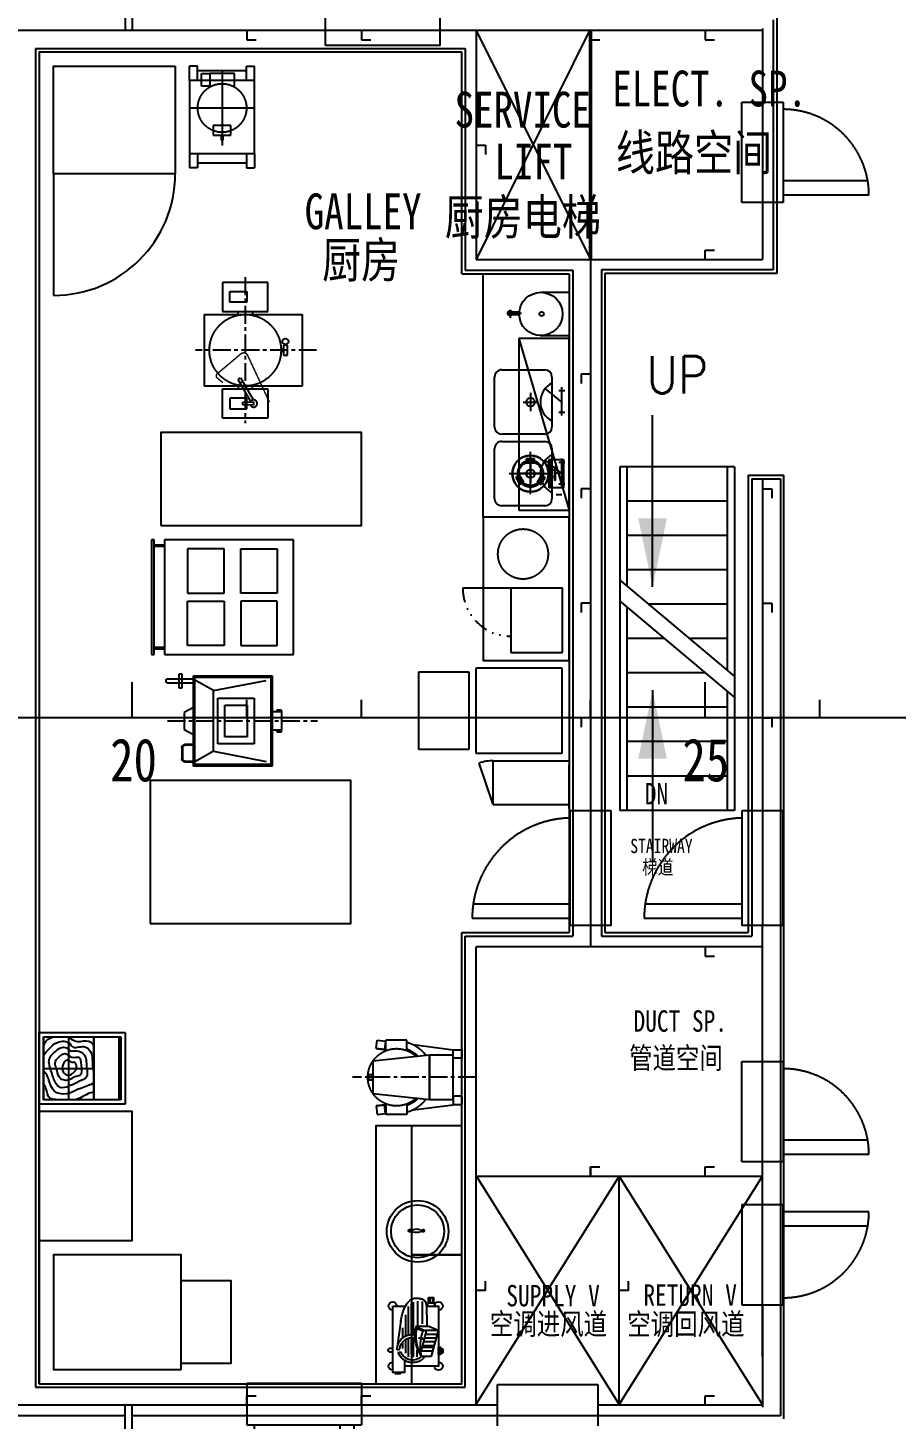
# Model space of a CAD drawing. Header units: millimetres. Extents: x -1838618 to -1600818, y -1770412 to -1553248.
# Drawn here: x -1744751 to -1738688, y -1690444 to -1680727 of the extents above; entities that cross this region are included whole.
import ezdxf
from ezdxf.enums import TextEntityAlignment as Align

# ---------------------------------------------------------------- set-up
doc = ezdxf.new("R2010")
doc.units = ezdxf.units.MM
doc.header["$LTSCALE"] = 100
for name, pattern in [('ACAD_ISO10W100', [18, 12, -3, 0, -3]), ('BORDER', [1.75, 1, -0.25, 0.25, -0.25]), ('CENTER', [2, 1.25, -0.25, 0.25, -0.25]), ('DIVIDE', [1.25, 0.5, -0.25, 0, -0.25, 0, -0.25]), ('EB_DASHDOT', [39, 30, -3, 3, -3]), ('EB_DASHDOTDOT', [45, 30, -3, 3, -3, 3, -3]), ('HIDDEN', [9.525, 6.35, -3.175]), ('HIDDEN2', [0.1875, 0.125, -0.0625]), ('PHANTOM2', [31.75, 15.875, -3.175, 3.175, -3.175, 3.175, -3.175])]:
    doc.linetypes.add(name, pattern=pattern)
for name, color, linetype in [("0 OWNER'S COMMENTS", 4, 'Continuous'), ('Eq', 4, 'PHANTOM2'), ('FUN', 3, 'Continuous'), ('Furniture', 3, 'Continuous'), ('LADDER', 2, 'Continuous'), ("owner's comments", 4, 'Continuous')]:
    doc.layers.add(name, color=color, linetype=linetype)
for name, color, linetype, lineweight in [('CAXA0', 2, 'Continuous', 70), ('CAXA1', 1, 'EB_DASHDOT', 25), ('CAXA3', 2, 'Continuous', 25)]:
    doc.layers.add(name, color=color, linetype=linetype, lineweight=lineweight)
doc.styles.add('ROMANS4', font='romans.shx', dxfattribs={"width": 0.8, "height": 400, "bigfont": 'hzdx.shx'})
doc.styles.add('ROMANT', font='', dxfattribs={"width": 0.8})
doc.styles.get('ROMANT').set_extended_font_data('SimSun')

# ---------------------------------------------------------------- blocks, each defined once
blk = doc.blocks.new('67')
at = {"color": 4}
for p, q in [((14600, 0), (14600, 250)), ((18600, 0), (18600, 250)), ((15400, 0), (15400, 125)), ((16200, 0), (16200, 125)), ((17000, 0), (17000, 125)), ((17800, 0), (17800, 125)), ((19400, 0), (19400, 125))]:
    blk.add_line(p, q, dxfattribs=at)
at = {"color": 4, "ltscale": 100}
blk.add_line((26786.6, 0), (-4089.1, 0), dxfattribs=at)
at = {"color": 4, "style": 'ROMANT', "width": 0.8}
for s, p in [('20', (14445.5, -444)), ('25', (18440.9, -444))]:
    blk.add_text(s, height=300, dxfattribs=at).set_placement(p)
blk = doc.blocks.new('SLICING')
at = {"color": 2}
for p, q in [((226.9, 129), (226.9, 153.8)), ((236.6, 98.3), (231.7, 79)), ((250.7, 153.8), (250.7, 129)), ((-84, 0), (130.2, 0)), ((-65.7, 21.9), (133.8, 21.9)), ((-7.4, 40.1), (140.7, 40.1)), ((34.3, 72.2), (196.9, 96.6)), ((82, 61.9), (155.1, 61.9)), ((150.1, 0), (264.4, 0)), ((154.5, 21.9), (286.3, 21.9)), ((163.4, 40.1), (258.9, 40.1)), ((183.7, 61.9), (226.1, 61.9)), ((254.5, 90.6), (249.7, 73.1)), ((-104, -43.7), (74.7, -43.7)), ((-102.2, -76.5), (54.7, -76.5)), ((-96.7, -14.6), (130.4, -14.6)), ((72.9, -31), (103.9, -102)), ((72.9, -52.8), (72.9, -31)), ((72.9, -123.9), (72.9, -52.8)), ((87.5, -27.3), (87.5, -41.9)), ((87.5, -41.9), (103.9, -83.8)), ((105.7, -103.8), (242.5, -69.2)), ((150.3, -14.6), (288.1, -14.6)), ((153, -91.9), (153, -175.5)), ((179.1, -85.3), (179.1, -168.3)), ((205.2, -78.7), (205.2, -161.1)), ((218.3, -75.4), (218.3, -157.5)), ((237.1, -38.3), (284.5, -38.3)), ((244.4, -69.2), (244.4, -150.3)), ((280.2, -75.7), (280.2, -140.5)), ((-128.9, -129), (-90.1, -129)), ((-128.9, -148), (-90.1, -148)), ((-90.4, -156.8), (-69.6, -171.6)), ((-90.1, -120.1), (-69.6, -106.6)), ((102.1, -187.7), (72.9, -123.9)), ((102.1, -191), (102.1, -97.8)), ((280.2, -140.5), (102.1, -189.5)), ((126.9, -98.5), (126.9, -184.2))]:
    blk.add_line(p, q, dxfattribs=at)
for points in [[(-69.6, 129), (-69.6, 40.3)], [(350.4, 129), (-69.6, 129)], [(309.6, 46.6), (394.7, 46.6), (394.7, 129), (350.4, 129)], [(38.2, 72.7), (34.3, 72.2), (0.5, 66.1), (-25.3, 59.4), (-45.1, 52.3), (-60.7, 45.1), (-74, 37.8), (-85.2, 30.7), (-94.6, 23.6), (-102.4, 16.7), (-108.7, 9.9), (-113.7, 3.3), (-117.6, -3.1), (-120.6, -9.3), (-122.8, -15.1), (-124.3, -20.8), (-125.3, -26.3), (-125.7, -31.7), (-125.7, -37), (-125.4, -42.4), (-124.9, -47.8), (-124.1, -53.3), (-123.2, -58.9), (-122.2, -64.6), (-120.8, -70.3), (-119, -75.9), (-116.8, -81.2), (-113.8, -86.3), (-110.2, -90.9), (-105.7, -95), (-100, -98.6), (-91.3, -101.5), (-77.6, -104), (-57.1, -106), (-27.6, -107.7), (12.9, -109), (66.2, -110), (72.9, -110.1)], [(-69.6, -104.8), (-69.6, -191), (350.4, -191), (350.4, 46.6)], [(162.2, -78.4), (157.2, -54.7), (149.9, -56.3)], [(149.9, -56.3), (154.9, -79.9)], [(249, -213.1), (249, -203.4), (239.7, -203.4)], [(239.7, -203.4), (239.7, -213.1)]]:
    blk.add_lwpolyline(points, dxfattribs=at)
for points in [[(394.7, 109.1), (394.7, 76.4), (403.7, 76.4), (403.7, 109.1)], [(-128.9, -120.1), (-128.9, -155.8), (-90.1, -155.8), (-90.1, -120.1)], [(217.3, -191), (217.3, -203.4), (269.6, -203.4), (269.6, -191)]]:
    blk.add_lwpolyline(points, close=True, dxfattribs=at)
blk.add_lwpolyline([(229.1, -216.2), (229.1, -216.8, 0.414214), (232.2, -219.9), (255.9, -219.9, 0.414214), (259, -216.8), (259, -216.2, 0.414214), (255.9, -213.1), (232.2, -213.1, 0.414214)], format="xyb", close=True, dxfattribs=at)
for centre, radius, start, end in [((-69.6, 129), 28.8, 0, 270), ((234.2, -5.9), 104.2, 88.71541, 190.41317), ((238.8, 146.9), 13.8, 29.90472, 150.09528), ((350.4, 129), 28.8, 0, 180), ((235, -6), 85.1, 92.18253, 193.47307), ((219.2, -10.1), 88.6, 313.55761, 69.84922), ((219.2, -10.1), 106.7, 304.72167, 70.68326), ((125.9, -300.7), 276, 54.94975, 98.00911), ((138.1, -305.6), 271.5, 58.28433, 99.96952), ((209.1, -361.5), 296.9, 100.93576, 110.75551), ((159.3, -82.4), 4.96, 53.36869, 150.79279), ((158, -76.5), 4.61, 228.0409, 336.12058), ((209.1, -361.5), 296.9, 76.38882, 99.49571), ((-69.6, -191), 28.8, 90, 0), ((350.4, -191), 28.8, 180, 90)]:
    blk.add_arc(centre, radius, start, end, dxfattribs=at)
blk = doc.blocks.new('fly table')
blk.add_line((-647.2, 0), (-643.1, 4.1))
at = {"layer": 'Eq', "color": 4}
for p, q in [((0, 315), (-550, 315)), ((-550, 315), (-550, -315)), ((-10, 305), (-540, 305)), ((-540, 305), (-540, -305)), ((-10, -305), (-10, 305)), ((0, -315), (0, 315)), ((-630, 185), (-630, 265)), ((-625, 185), (-625, 265)), ((-610, 285), (-550, 285)), ((-610, 280), (-550, 280)), ((-550, 285), (-550, 165)), ((-550, 280), (-550, 170)), ((-409, 211.7), (-535.9, 283.5)), ((-409, 211.7), (-40.9, 283.5)), ((-409, 211.7), (-409, -211.7)), ((-550, 170), (-610, 170)), ((-550, 165), (-610, 165)), ((-615, 60), (-550, 95)), ((-615, -60), (-615, 60)), ((-550, 95), (-550, -95)), ((65, 65), (0, 65)), ((0, 65), (0, -65)), ((33, 76.1), (65, 76.1)), ((33, 65), (33, 76.1)), ((65, 65), (33, 65)), ((65, 76.1), (65, 65)), ((65, -65), (65, 65)), ((-550, -95), (-615, -60)), ((0, -65), (65, -65)), ((33, -65), (65, -65)), ((33, -76.1), (33, -65)), ((65, -76.1), (33, -76.1)), ((65, -65), (65, -76.1)), ((-740, -275), (-740, -285)), ((-550, -265), (-730, -265)), ((-650, -230), (-650, -330)), ((-630, -230), (-650, -230)), ((-630, -330), (-630, -230)), ((-550, -295), (-550, -265)), ((-409, -211.7), (-535.9, -283.5)), ((-409, -211.7), (-40.9, -283.5)), ((-730, -295), (-550, -295)), ((-650, -330), (-630, -330)), ((-550, -315), (0, -315)), ((-540, -305), (-10, -305))]:
    blk.add_line(p, q, dxfattribs=at)
at = {"layer": 'Eq', "color": 4, "linetype": 'HIDDEN2', "ltscale": 200}
for p, q in [((-125, 160), (-380, 160)), ((-380, 160), (-380, -160)), ((-175, 110), (-330, 110)), ((-330, 110), (-330, -110)), ((-175, -110), (-175, 110)), ((-125, -160), (-125, 160)), ((-380, -160), (-125, -160)), ((-330, -110), (-175, -110))]:
    blk.add_line(p, q, dxfattribs=at)
at = {"layer": 'Eq', "linetype": 'CENTER'}
blk.add_line((-730.9, 0), (316.2, 0), dxfattribs=at)
at = {"layer": 'Eq', "color": 4}
for centre, radius, start, end in [((-610, 265), 20, 90, 180), ((-610, 265), 15, 90, 180), ((-610, 185), 20, 180, 270), ((-610, 185), 15, 180, 270), ((-730, -275), 10, 90, 180), ((-730, -285), 10, 180, 270)]:
    blk.add_arc(centre, radius, start, end, dxfattribs=at)
blk = doc.blocks.new('wash basin')
at = {"layer": 'FUN'}
for p, q in [((0, -600), (0, 0)), ((0, 0), (1700, 0)), ((1700, 0), (1700, -600)), ((990, -50.3), (790, -50.3)), ((895, -50.3), (800.7, -166.9)), ((815, -70.8), (815, -29.8)), ((965, -70.8), (965, -29.8)), ((1490, -50.3), (1290, -50.3)), ((1395, -50.3), (1300.7, -166.9)), ((1315, -70.8), (1315, -29.8)), ((1465, -70.8), (1465, -29.8)), ((670, -470), (670, -170)), ((720, -120), (1070, -120)), ((1120, -170), (1120, -470)), ((1170, -470), (1170, -170)), ((1220, -120), (1570, -120)), ((1620, -170), (1620, -470)), ((830.3, -270), (959.7, -270)), ((895, -320), (895, -220)), ((1330.3, -270), (1459.7, -270)), ((1395, -320), (1395, -220)), ((1070, -520), (720, -520)), ((1570, -520), (1220, -520)), ((1700, -600), (0, -600))]:
    blk.add_line(p, q, dxfattribs=at)
at = {"layer": 'FUN', "linetype": 'DIVIDE', "ltscale": 300}
for p, q in [((450, -350), (1650, 0)), ((1650, 0), (450, 0)), ((450, 0), (450, -350)), ((1650, -350), (1650, 0)), ((450, -350), (1650, -350))]:
    blk.add_line(p, q, dxfattribs=at)
at = {"layer": 'FUN'}
for centre in [(895, -270), (1395, -270)]:
    blk.add_circle(centre, 30, dxfattribs=at)
for centre, radius, start, end in [((720, -170), 50, 90, 180), ((895, -50.3), 150, 207.7016, 332.2984), ((1070, -170), 50, 0, 90), ((1220, -170), 50, 90, 180), ((1395, -50.3), 150, 207.7016, 332.2984), ((1570, -170), 50, 0, 90), ((720, -470), 50, 180, 270), ((1070, -470), 50, 270, 0), ((1220, -470), 50, 180, 270), ((1570, -470), 50, 270, 0)]:
    blk.add_arc(centre, radius, start, end, dxfattribs=at)
blk = doc.blocks.new('micro oven')
at = {"color": 2, "ltscale": 2}
for p, q in [((450, 336.4), (450, -360)), ((450, 0), (0, 0)), ((0, 0), (0, -360)), ((0, -360), (450, -360))]:
    blk.add_line(p, q, dxfattribs=at)
at = {"color": 2, "linetype": 'DIVIDE', "ltscale": 2}
blk.add_arc((450, 0), 336.4, 90, 180, dxfattribs=at)
blk = doc.blocks.new('粉碎机')
at = {"layer": 'CAXA1', "linetype": 'EB_DASHDOT', "lineweight": 25}
for p, q in [((-141, 0), (141, 0)), ((-103, 95), (-90, 103)), ((-93, 92), (-100, 105)), ((-62, 107), (-72, 125)), ((-44, 129), (-31, 137)), ((-34, 126), (-41, 139)), ((0, 141), (0, -141)), ((126, 34), (141, 34)), ((134, 42), (134, 26)), ((-103, -95), (-90, -103)), ((-93, -92), (-100, -105)), ((-62, -107), (-72, -125)), ((-44, -129), (-31, -137)), ((-34, -126), (-41, -139)), ((126, -34), (141, -34)), ((134, -26), (134, -42))]:
    blk.add_line(p, q, dxfattribs=at)
at = {"layer": 'CAXA3', "linetype": 'Continuous', "lineweight": 25}
for p, q in [((-114, 112), (-40, 154)), ((-73, 264), (73, 264)), ((-73, 264), (-73, 256)), ((-73, 256), (73, 256)), ((-18, 115), (-40, 154)), ((-35, 256), (-35, 186)), ((35, 256), (35, 186)), ((73, 264), (73, 256)), ((-91, 73), (-114, 112)), ((-95, 80), (-62, 99)), ((-91, 73), (-18, 115)), ((-62, 99), (-80, 131)), ((-55, 103), (-73, 135)), ((-55, 103), (-22, 122)), ((109, 42), (109, -42)), ((109, 42), (154, 42)), ((117, 42), (117, 4)), ((117, 4), (154, 4)), ((154, 42), (154, -42)), ((-91, -73), (-114, -112)), ((-40, -154), (-114, -112)), ((-62, -99), (-95, -80)), ((-18, -115), (-91, -73)), ((-62, -99), (-80, -131)), ((-55, -103), (-73, -135)), ((-22, -122), (-55, -103)), ((-18, -115), (-40, -154)), ((109, -42), (154, -42)), ((117, -4), (117, -42)), ((117, -4), (154, -4))]:
    blk.add_line(p, q, dxfattribs=at)
for centre, radius in [((0, 0), 190), ((-96, 99), 4.5), ((-37, 133), 4.5), ((134, 34), 4.5), ((-96, -99), 4.5), ((-37, -133), 4.5), ((134, -34), 4.5)]:
    blk.add_circle(centre, radius, dxfattribs=at)
at = {"layer": 'CAXA3', "linetype": 'EB_DASHDOTDOT', "lineweight": 25}
blk.add_circle((0, 0), 138, dxfattribs=at)
blk = doc.blocks.new('A$C4A031021')
at = {"layer": 'CAXA0', "color": 1, "linetype": 'Continuous', "lineweight": 25}
for p, q in [((0, 300), (0, 0)), ((130, 0), (130, 300)), ((130, 296), (134, 296)), ((134, 0), (134, 300)), ((150, 0), (150, 300)), ((150, 245), (156, 245)), ((150, 215), (156, 215)), ((150, 165), (156, 165)), ((156, 216), (156, 245)), ((156, 245), (156, 245)), ((156, 215), (156, 245)), ((156, 215), (156, 216)), ((156, 136), (156, 165)), ((156, 165), (156, 165)), ((156, 135), (156, 165)), ((130, 4), (134, 4)), ((150, 135), (156, 135)), ((150, 85), (156, 85)), ((150, 55), (156, 55)), ((156, 135), (156, 136)), ((156, 85), (156, 85)), ((156, 85), (156, 56)), ((156, 85), (156, 55)), ((156, 56), (156, 55))]:
    blk.add_line(p, q, dxfattribs=at)
at = {"layer": 'CAXA3', "color": 1, "linetype": 'Continuous', "lineweight": 25}
for p, q in [((130, 300), (0, 300)), ((150, 300), (134, 300)), ((0, 0), (130, 0)), ((134, 0), (150, 0))]:
    blk.add_line(p, q, dxfattribs=at)
blk = doc.blocks.new('A$C5E717B50')
at = {"layer": 'Eq'}
for p, q in [((0, 398), (0, 454)), ((100, 454), (0, 454)), ((100, 398), (0, 398)), ((32, 398), (32, 56)), ((291.2, 0), (291.2, 454)), ((608.9, 454), (708.9, 454)), ((608.9, 398), (708.9, 398)), ((677, 398), (677, 56)), ((708.9, 398), (708.9, 454)), ((30, 227), (552.1, 227)), ((100, 56), (0, 56)), ((0, 56), (0, 0)), ((608.9, 56), (708.9, 56)), ((708.9, 56), (708.9, 0)), ((100, 0), (0, 0)), ((608.9, 0), (708.9, 0))]:
    blk.add_line(p, q, dxfattribs=at)
for points in [[(100, 0), (608.9, 0), (608.9, 454), (100, 454)], [(413.2, 165.1), (479.9, 165.1), (479.9, 288.9), (413.2, 288.9)], [(479.9, 219.5), (516.1, 219.5), (516.1, 234.5), (479.9, 234.5)], [(51.5, 140.4), (138.2, 140.4), (138.2, 81.9), (51.5, 81.9)]]:
    blk.add_lwpolyline(points, close=True, dxfattribs=at)
blk.add_lwpolyline([(144.9, 313.6), (51.5, 313.6), (51.5, 140.4), (144.9, 140.4)], dxfattribs=at)
blk.add_circle((291.2, 227), 170, dxfattribs=at)
blk = doc.blocks.new('A$C61E57362')
at = {"layer": 'LADDER', "color": 2}
for p, q in [((228.9, 360), (228.9, 1560)), ((800, 1200), (0, 1200)), ((0, 1200), (0, -1200)), ((50, 1200), (50, 367.3)), ((750, 1200), (750, -220.8)), ((800, 1200), (800, -1200)), ((750, 960), (50, 960)), ((750, 720), (50, 720)), ((800, -262.9), (0, 409.3)), ((750, 480), (50, 480)), ((800, -409.3), (0, 262.9)), ((50, 220.8), (50, -1200)), ((750, 240), (201.5, 240)), ((312.8, 0), (50, 0)), ((750, 0), (487.2, 0)), ((598.5, -240), (50, -240)), ((228.9, -360), (228.9, -1560)), ((750, -367.3), (750, -1200)), ((750, -480), (50, -480)), ((750, -720), (50, -720)), ((750, -960), (50, -960)), ((800, -1200), (0, -1200))]:
    blk.add_line(p, q, dxfattribs=at)
for points in [[(128.9, 840), (328.9, 840), (228.9, 360)], [(128.9, -840), (328.9, -840), (228.9, -360)]]:
    blk.add_solid(points, dxfattribs=at)
blk = doc.blocks.new('FDFDFFF')
at = {"color": 2}
for p, q in [((-287.2, -2.5), (-287.2, -802.5)), ((-287.2, -2.5), (0, -2.7)), ((0, -802.5), (0, -2.7)), ((-287.2, -802.5), (0, -802.5))]:
    blk.add_line(p, q, dxfattribs=at)
at = {"color": 2, "linetype": 'BORDER', "ltscale": 200}
for p, q in [((682.6, -52.7), (0, -52.7)), ((675.5, -152.7), (0, -152.7))]:
    blk.add_line(p, q, dxfattribs=at)
at = {"color": 2, "linetype": 'BORDER', "lineweight": -3, "ltscale": 200}
blk.add_arc((-17.4, -52.7), 700, 271.42118, 0, dxfattribs=at)
blk = doc.blocks.new('uni.k.mach.')
at = {"layer": 'Eq'}
for p, q in [((-372.8, 200.5), (-304.4, 192)), ((-365.2, 260), (-304.4, 252.3)), ((-157.3, 260), (-304.4, 260)), ((-304.4, 185.7), (-304.4, 260)), ((-157.3, 186.3), (-157.3, 260)), ((-113.9, 228), (165.3, 192.5)), ((165.3, 155), (165.3, -155)), ((225.3, 134.1), (225.3, 190.9)), ((-372.8, -200.5), (-304.4, -192)), ((-304.4, -185.7), (-304.4, -260)), ((-157.3, -186.3), (-157.3, -260)), ((-113.9, -228), (165.3, -192.5)), ((-365.2, -260), (-304.4, -252.3)), ((-157.3, -260), (-304.4, -260))]:
    blk.add_line(p, q, dxfattribs=at)
at = {"layer": 'Eq', "linetype": 'CENTER'}
blk.add_line((325.3, 0), (-537.4, 0), dxfattribs=at)
at = {"layer": 'Eq'}
for points in [[(-313.3, 192.9), (-372.8, 200.5), (-365.2, 260), (-305.7, 252.4)], [(0, -155), (-395.3, -112.6), (-395.3, 112.6), (0, 155)], [(165.3, -155), (0, -155), (0, 155), (165.3, 155)], [(225.3, 130.9), (165.3, 130.9), (165.3, 190.9), (225.3, 190.9)], [(-395.3, 0), (-430, 0), (-430, 0), (-395.3, 0)], [(-395.3, -17.1), (-425, -17.1), (-425, 17.1), (-395.3, 17.1)], [(-313.3, -192.9), (-372.8, -200.5), (-365.2, -260), (-305.7, -252.4)], [(225.3, -132.5), (165.3, -132.5), (165.3, -192.5), (225.3, -192.5)]]:
    blk.add_lwpolyline(points, close=True, dxfattribs=at)
for radius, start, end in [(200, 46.50825, 313.49175), (255.9, 36.54857, 73.50199), (210.6, 44.09109, 69.81863), (210.6, 290.18137, 315.90891), (255.9, 286.49801, 323.45143)]:
    blk.add_arc((-230, 0), radius, start, end, dxfattribs=at)
blk = doc.blocks.new('range+oven')
at = {"color": 2}
for p, q in [((-990, 0), (-990, -800)), ((-990, 0), (-990, -800)), ((-971.8, 0), (-990, 0)), ((-971.8, -800), (-971.8, 0)), ((0, 0), (-900, 0)), ((0, -800), (0, 0)), ((-900.8, -36.4), (-971.8, -36.4)), ((-900.8, -47.7), (-971.8, -47.7)), ((-738.2, -61.9), (-738.2, -371.9)), ((-483.7, -61.9), (-738.2, -61.9)), ((-483.7, -371.9), (-483.7, -61.9)), ((-367.3, -61.9), (-112.8, -61.9)), ((-367.3, -371.9), (-367.3, -61.9)), ((-112.8, -61.9), (-112.8, -371.9)), ((-738.2, -371.9), (-483.7, -371.9)), ((-112.8, -371.9), (-367.3, -371.9)), ((-738.2, -738.2), (-738.2, -428.2)), ((-738.2, -428.2), (-483.7, -428.2)), ((-483.7, -428.2), (-483.7, -738.2)), ((-367.3, -428.2), (-367.3, -738.2)), ((-112.8, -428.2), (-367.3, -428.2)), ((-112.8, -738.2), (-112.8, -428.2)), ((-900, -752.3), (-971.8, -752.3)), ((-900.8, -763.6), (-971.8, -763.6)), ((-483.7, -738.2), (-738.2, -738.2)), ((-367.3, -738.2), (-112.8, -738.2)), ((-990, -800), (-971.8, -800)), ((-900, -800), (0, -800))]:
    blk.add_line(p, q, dxfattribs=at)
at = {"color": 2, "ltscale": 10}
blk.add_line((-900, 0), (-900, -800), dxfattribs=at)
blk.add_line((-900, 0), (-900, -800), dxfattribs=at)
blk = doc.blocks.new('e.boiling pan')
at = {"layer": 'Eq', "linetype": 'CENTER'}
for p, q in [((0, 510.2), (0, -510.2)), ((498.5, 0), (-348.4, -0.7))]:
    blk.add_line(p, q, dxfattribs=at)
at = {"layer": 'Eq', "linetype": 'DIVIDE', "ltscale": 200}
blk.add_line((-287.5, 250), (-287.5, -250), dxfattribs=at)
at = {"layer": 'Eq'}
for p, q in [((-50, 244.5), (-50, 270)), ((50, 270), (50, 245.4)), ((-50, -244.5), (-50, -270)), ((-17.8, -219.8), (-35.2, -229.8)), ((50, -270), (50, -245.4))]:
    blk.add_line(p, q, dxfattribs=at)
for points in [[(-158.5, 270), (158.5, 270), (158.5, 474), (-158.5, 474)], [(267.4, -35.3), (294.9, -35.3), (294.9, 35.4), (267.4, 35.4)], [(-158.5, -270), (158.5, -270), (158.5, -474), (-158.5, -474)], [(58.5, -359.5), (58.5, -384.5), (-16.5, -382), (-16.5, -362)]]:
    blk.add_lwpolyline(points, close=True, dxfattribs=at)
at = {"layer": 'Eq', "linetype": 'HIDDEN2', "ltscale": 200}
for points in [[(-108.5, 334.5), (-108.5, 409.5), (11.5, 409.5), (11.5, 334.5)], [(-108.5, -334.5), (-108.5, -409.5), (11.5, -409.5), (11.5, -334.5)]]:
    blk.add_lwpolyline(points, close=True, dxfattribs=at)
at = {"layer": 'Eq', "linetype": 'DIVIDE', "ltscale": 200}
blk.add_lwpolyline([(-287.5, 250), (398.5, 250), (398.5, -250), (-287.5, -250)], dxfattribs=at)
at = {"layer": 'Eq'}
for points in [[(249.8, 10.8), (267.4, 10.8), (267.4, -10.6), (249.8, -10.6)], [(283.9, 40.8), (283.9, 35.4), (278.3, 35.4), (278.3, 40.7)], [(38.4, -357.1), (-50.2, -203.8), (-32.8, -193.8), (55.7, -347.1)]]:
    blk.add_lwpolyline(points, dxfattribs=at)
at = {"layer": 'Eq', "const_width": 10}
blk.add_lwpolyline([(-154.8, -227.8), (-197.8, -192.1, -0.414214), (-195.3, -163.9), (-29.9, -25.1, -0.493145), (16.5, -35.4), (169, -362.5)], format="xyb", dxfattribs=at)
at = {"layer": 'Eq'}
for centre, radius in [((0, 0), 250), ((280.9, 61), 20.4)]:
    blk.add_circle(centre, radius, dxfattribs=at)
blk.add_arc((58.5, -372), 25, 208.01543, 151.98457, dxfattribs=at)
blk = doc.blocks.new('CAXBLOCK123', base_point=(-6424, 2089.7))
at = {"layer": 'CAXA0', "linetype": 'Continuous', "lineweight": 25}
for p, q in [((-6424, 2589.7), (-6424, 2089.7)), ((-5824, 2589.7), (-6424, 2589.7)), ((-6394, 2559.7), (-6394, 2119.7)), ((-5854, 2559.7), (-6394, 2559.7)), ((-5854, 2119.7), (-5854, 2559.7)), ((-5824, 2089.7), (-5824, 2589.7)), ((-6424, 2089.7), (-5824, 2089.7)), ((-6394, 2119.7), (-5854, 2119.7))]:
    blk.add_line(p, q, dxfattribs=at)
at = {"layer": 'CAXA0', "color": 7, "linetype": 'Continuous', "lineweight": 25}
for p, q in [((-6379, 2559.7), (-6379, 2119.7)), ((-6207, 2119.7), (-6207, 2559.7)), ((-6205.5, 2119.7), (-6205.5, 2559.7)), ((-5855.5, 2119.7), (-5855.5, 2559.7))]:
    blk.add_line(p, q, dxfattribs=at)
at = {"layer": 'CAXA1', "linetype": 'EB_DASHDOT', "lineweight": 25}
for p, q in [((-6030.5, 2116.7), (-6030.5, 2562.7)), ((-5851, 2339.7), (-6207, 2339.7))]:
    blk.add_line(p, q, dxfattribs=at)
at = {"layer": 'CAXA3', "color": 7, "linetype": 'Continuous', "lineweight": 25}
for points, knots in [([(-6205.5, 2497.4), (-6200.9, 2505.6), (-6178.4, 2535.7), (-6129.2, 2529.9), (-6081.5, 2522.4), (-6054, 2539.5), (-6035.9, 2554.4), (-6030.5, 2559.7)], [0, 0, 0, 0, 28.228133, 108.374038, 126.7853, 174.970468, 198.358945, 198.358945, 198.358945, 198.358945]), ([(-5855.5, 2431.5), (-5866, 2448.1), (-5897, 2481), (-5947.7, 2533.7), (-6029.7, 2533.8), (-6062.9, 2470.2), (-6131.9, 2509.9), (-6201.8, 2449.9), (-6191.3, 2372.2), (-6201.6, 2324.5), (-6205.5, 2306.2)], [0, 0, 0, 0, 59.961044, 133.825761, 225.551154, 249.847185, 333.278353, 391.197566, 494.798867, 549.190576, 549.190576, 549.190576, 549.190576]), ([(-5914.8, 2553.8), (-5901.4, 2551.1), (-5875.7, 2539.9), (-5861, 2516.2), (-5856.5, 2504.3)], [0, 0, 0, 0, 41.547754, 80.203801, 80.203801, 80.203801, 80.203801]), ([(-6030.5, 2216), (-6012.2, 2207.2), (-5958.1, 2193), (-5926.7, 2259.5), (-5908.5, 2317.8), (-5892.5, 2359.3), (-5891, 2415.6), (-5928.7, 2452.1), (-5969.3, 2487), (-6015.2, 2491.6), (-6041.1, 2453.9), (-6092.3, 2472.6), (-6159.4, 2428.5), (-6149.6, 2354.2), (-6169, 2274.4), (-6106.4, 2252.9), (-6067.5, 2228.9), (-6042.4, 2220.6), (-6030.5, 2217.3)], [0, 0, 0, 0, 61.797494, 139.959564, 182.489636, 255.35862, 271.699591, 351.176014, 395.430402, 438.129987, 471.296848, 515.252304, 580.535987, 675.060023, 731.539356, 797.73826, 838.749761, 876.441656, 876.441656, 876.441656, 876.441656]), ([(-6054.4, 2269.3), (-6036, 2258.6), (-5998.6, 2249.1), (-5951.3, 2284.6), (-5950.6, 2332.1), (-5925.6, 2381.5), (-5960.7, 2421.8), (-6012.7, 2458.2), (-6047.3, 2404), (-6115.1, 2434.2), (-6113.8, 2355.8), (-6127.6, 2286.2), (-6075.5, 2286.1), (-6059.9, 2275.5), (-6054.4, 2271.7)], [0, 0, 0, 0, 65.278089, 101.454369, 165.013429, 203.167645, 257.220393, 312.692885, 359.35379, 411.197171, 470.136226, 542.816874, 580.858698, 601.252216, 601.252216, 601.252216, 601.252216]), ([(-6084.1, 2348.5), (-6084.6, 2360.4), (-6079.6, 2389.1), (-6044.4, 2375.9), (-6017.4, 2410.2), (-5983.1, 2363.8), (-5982.1, 2319.3), (-6019.8, 2284.5), (-6056.1, 2301.4), (-6073.2, 2322), (-6087.5, 2335.7), (-6087, 2345.6), (-6086.6, 2348.5)], [0, 0, 0, 0, 36.654113, 58.278886, 94.710472, 134.305012, 189.052083, 228.003449, 267.028089, 294.024367, 314.078161, 323.077147, 323.077147, 323.077147, 323.077147]), ([(-6205.5, 2242.9), (-6196.8, 2230.2), (-6159.2, 2217), (-6120.1, 2201.8), (-6094, 2193.2), (-6084.1, 2190)], [0, 0, 0, 0, 51.624274, 102.170129, 133.745321, 133.745321, 133.745321, 133.745321]), ([(-6086.6, 2192.5), (-6064.1, 2175.8), (-6017.5, 2156.8), (-5947.4, 2162.3), (-5893.9, 2219.4), (-5890.9, 2285.7), (-5860.3, 2316.3), (-5855.5, 2322.1)], [0, 0, 0, 0, 84.618902, 146.407687, 199.392335, 306.347739, 328.918434, 328.918434, 328.918434, 328.918434]), ([(-6203.1, 2173.4), (-6189.9, 2171), (-6156.8, 2163.1), (-6118.2, 2135.7), (-6087, 2123.8), (-6074.4, 2119.7)], [0, 0, 0, 0, 40.372519, 100.573946, 140.141465, 140.141465, 140.141465, 140.141465]), ([(-5939.6, 2122), (-5925, 2121.8), (-5880.3, 2128.1), (-5879.7, 2191.4), (-5861.7, 2222.4), (-5855.5, 2234)], [0, 0, 0, 0, 44.34286, 115.290709, 155.40838, 155.40838, 155.40838, 155.40838])]:
    blk.add_open_spline(points, degree=3, knots=knots, dxfattribs=at)
blk = doc.blocks.new('DER')
at = {"color": 2}
for p, q in [((4000, -3200), (4000, -4800)), ((3950, -3250), (3950, -4800)), ((8475, -4725), (8475, -6471.4)), ((8500, -4700), (8500, -6496.4)), ((3325, -4925), (3325, -12074.6)), ((3325, -4925), (6325, -4925)), ((3350, -4950), (6300, -4950)), ((3350, -4950), (3350, -14250.4)), ((6325, -4925), (6325, -6474.9)), ((8256.4, -6000.4), (8256.4, -5300.4)), ((8256.4, -5300.4), (8543.6, -5300.4)), ((8543.6, -5300.4), (8543.6, -6000.4)), ((8543.6, -6000.4), (8256.4, -6000.4)), ((8475, -6471.4), (7275, -6471.4)), ((8500, -6496.4), (7300, -6496.4)), ((8300, -7905), (8550, -7905)), ((8325, -7930), (8525, -7930)), ((8525, -7930), (8525, -14475)), ((8550, -14496.4), (8550, -7905)), ((7200, -9600), (7200, -9475)), ((8256.4, -12700.3), (8256.4, -12000.3)), ((8256.4, -12000.3), (8543.6, -12000.3)), ((8543.6, -12000.3), (8543.6, -12700.3)), ((3325, -12074.6), (3325, -14275.4)), ((8543.6, -12700.3), (8256.4, -12700.3)), ((3325, -12870), (3325, -14275.4)), ((8256.4, -13000.3), (8256.4, -13700.3)), ((8543.6, -13000.3), (8256.4, -13000.3)), ((8543.6, -13700.3), (8543.6, -13000.3)), ((8256.4, -13700.3), (8543.6, -13700.3)), ((3325, -14275.4), (6325, -14275.4)), ((3350, -14250.4), (6300, -14250.4)), ((6550, -14256.4), (7250, -14256.4)), ((6550, -14543.6), (6550, -14256.4)), ((7250, -14256.4), (7250, -14543.6)), ((3950, -14475), (225, -14475)), ((3950, -15950), (3950, -14400)), ((4000, -16000), (4000, -14400)), ((6702.8, -14475), (4000, -14475)), ((8525, -14475), (6470, -14475))]:
    blk.add_line(p, q, dxfattribs=at)
at = {"color": 6}
for p, q in [((3400.3, -4800), (-4660, -4800)), ((8400, -4800), (3400.3, -4800)), ((4800, -4800), (4800, -4865)), ((5600, -4800), (5600, -4865)), ((6400, -4800), (6400, -6400)), ((7200, -4800), (7200, -4865)), ((8000, -4800), (8000, -4865)), ((8400, -4785), (8400, -6000.4)), ((4800, -4865), (4865, -4865)), ((5600, -4865), (5665, -4865)), ((7200, -4865), (7265, -4865)), ((8000, -4865), (8065, -4865)), ((6400, -5600), (6465, -5600)), ((6465, -5600), (6465, -5665)), ((8400, -6000.4), (8400, -6400)), ((6400, -6400), (8400, -6400)), ((7200, -6400), (7200, -10250.7)), ((8000, -6400), (8000, -6335)), ((8000, -6335), (8065, -6335)), ((7200, -7200), (7135, -7200)), ((7135, -7200), (7135, -7265)), ((8400, -7930), (8400, -11049.7)), ((7200, -8000), (7135, -8000)), ((7135, -8000), (7135, -8065)), ((8400, -8000), (8465, -8000)), ((8465, -8000), (8465, -8065)), ((7200, -8800), (7135, -8800)), ((7135, -8800), (7135, -8865)), ((8400, -8800), (8465, -8800)), ((8465, -8800), (8465, -8865)), ((7199.4, -9600), (7134.4, -9600)), ((7134.4, -9600), (7134.4, -9665)), ((8400, -9600), (8465, -9600)), ((8465, -9600), (8465, -9665)), ((7200, -10250.7), (7200, -11200)), ((8400, -12700.3), (8400, -11049.7)), ((8400, -11200), (6401.5, -11200)), ((6401.5, -12800), (6401.5, -11200)), ((8000, -11200), (8000, -11265)), ((8000, -11265), (8065, -11265)), ((8400, -14061.3), (8400, -12700.3)), ((6400, -14400), (6400, -12797.7)), ((6400, -12800), (8400, -12800)), ((7200, -12800), (7200, -12735)), ((7200, -12735), (7265, -12735)), ((7200, -12735), (7200, -12800)), ((7400.4, -14400), (7400, -12799.9)), ((8000, -12800), (8000, -12735)), ((8000, -12735), (8065, -12735)), ((6465, -13600), (6400, -13600)), ((6465, -13600), (6465, -13535)), ((7465.2, -13599.7), (7400.2, -13599.7)), ((7465.2, -13599.7), (7465.2, -13534.7)), ((8400, -13700.3), (8400, -14415)), ((4800, -14400), (4800, -14335)), ((4800, -14335), (4865, -14335)), ((5600, -14400), (5600, -14335)), ((5600, -14335), (5665, -14335)), ((8000, -14400), (8000, -14335)), ((8000, -14335), (8065, -14335)), ((3400, -14400), (-4660, -14400)), ((6550, -14400), (3400, -14400)), ((8400, -14400), (7250, -14400))]:
    blk.add_line(p, q, dxfattribs=at)
at = {"color": 2, "linetype": 'CENTER', "ltscale": 300}
for p, q in [((6400, -4800), (7200, -6400)), ((7193.1, -4800), (6400, -6400))]:
    blk.add_line(p, q, dxfattribs=at)
at = {"color": 6, "lineweight": 50}
blk.add_line((7200, -6400), (7200, -4800), dxfattribs=at)
at = {"color": 2, "linetype": 'BORDER', "ltscale": 200}
for p, q in [((9135.2, -5850.4), (8543.5, -5850.4)), ((9143.6, -5950.4), (8543.5, -5950.4)), ((9135.2, -12550.3), (8543.5, -12550.3)), ((9143.6, -12650.3), (8543.5, -12650.3)), ((9143.6, -13050.3), (8543.5, -13050.3)), ((9135.2, -13150.3), (8543.5, -13150.3))]:
    blk.add_line(p, q, dxfattribs=at)
at = {"color": 2, "ltscale": 10}
for p, q in [((7050, -6499.9), (7050, -11099.6)), ((7075, -6474.9), (7075, -11124.6)), ((7275, -6471.4), (7275, -11125)), ((7300, -6496.4), (7300, -11100)), ((8300, -7905), (8300, -11100)), ((8325, -7930), (8325, -11125)), ((6520, -10204.9), (6520, -9899.9)), ((6520, -9899.9), (7050, -9899.9)), ((6520, -10204.9), (6422.9, -9915.8)), ((7050, -10233), (7050, -9928)), ((6520, -10204.9), (7050, -10204.9)), ((6300, -14250.4), (6300, -11099.6)), ((6300, -11099.6), (7050, -11099.6)), ((6325, -14275.4), (6325, -11124.6)), ((6325, -11124.6), (7075, -11124.6)), ((7275, -11125), (8325, -11125)), ((7300, -11100), (8300, -11100)), ((3350, -13104.5), (3350, -12254.5))]:
    blk.add_line(p, q, dxfattribs=at)
at = {"color": 3}
blk.add_line((3350, -14250.4), (3350, -12450.4), dxfattribs=at)
at = {"color": 1, "linetype": 'ACAD_ISO10W100', "ltscale": 10}
for p, q in [((7400.4, -12799.8), (6398.8, -14395.9)), ((6400, -12797.7), (7400.4, -14395.9)), ((7400.4, -14395.9), (8400, -12799.8)), ((8400, -14395.9), (7400.4, -12799.8))]:
    blk.add_line(p, q, dxfattribs=at)
at = {"color": 7, "linetype": 'HIDDEN2', "ltscale": 200}
blk.add_circle((6728.2, -8456.3), 175, dxfattribs=at)
for radius in [215, 185]:
    blk.add_circle((5992.1, -13186.2, -1770), radius)
at = {"color": 2, "linetype": 'BORDER', "lineweight": -3, "ltscale": 200}
for centre, start, end in [((8543.6, -5950.4), 0, 90.00334), ((8543.6, -12650.3), 0, 90.00334), ((8543.6, -13050.3), 269.99666, 0)]:
    blk.add_arc(centre, 600, start, end, dxfattribs=at)
at = {"color": 2, "ltscale": 10}
blk.add_arc((6520, -10204.9), 305, 90, 108.5691, dxfattribs=at)
at = {"layer": "0 OWNER'S COMMENTS"}
for points in [[(4340, -14150.4), (4340, -13350.4), (3450, -13350.4), (3450, -14150.4)], [(4340, -14109.2), (4340, -13530.7), (4687.5, -13530.7), (4687.5, -14109.2)]]:
    blk.add_lwpolyline(points, close=True, dxfattribs=at)
at = {"layer": 'CAXA3', "linetype": 'Continuous', "lineweight": 25}
for p, q in [((6300, -6499.9), (6300, -4950)), ((6300, -6499.9), (7050, -6499.9)), ((6325, -6474.9), (7075, -6474.9))]:
    blk.add_line(p, q, dxfattribs=at)
at = {"layer": 'CAXA3', "color": 7, "linetype": 'Continuous', "lineweight": 25}
for p, q in [((5929.1, -13185.9), (5929.1, -13179)), ((5936.3, -13179), (5929.1, -13179)), ((5929.1, -13179.5), (5931.2, -13179.5)), ((5929.1, -13185.4), (5931.2, -13185.4)), ((5936.3, -13185.9), (5929.1, -13185.9)), ((5936.3, -13175.2), (5931.2, -13175.5)), ((5931.2, -13189.4), (5931.2, -13175.5)), ((5936.3, -13189.7), (5931.2, -13189.4)), ((5936.3, -13189.8), (5936.3, -13175.1)), ((5943.6, -13175.6), (5936.3, -13175.6)), ((5943.6, -13189.3), (5936.3, -13189.3)), ((6033.5, -13175.6), (6026.2, -13175.6)), ((6033.5, -13189.3), (6026.2, -13189.3)), ((6033.5, -13189.8), (6033.5, -13175.1)), ((6038.6, -13175.5), (6033.5, -13175.2)), ((6040.7, -13179), (6033.5, -13179)), ((6040.7, -13185.9), (6033.5, -13185.9)), ((6038.6, -13189.4), (6033.5, -13189.7)), ((6038.6, -13189.4), (6038.6, -13175.5)), ((6040.7, -13179.5), (6038.6, -13179.5)), ((6040.7, -13185.4), (6038.6, -13185.4)), ((6040.7, -13185.9), (6040.7, -13179))]:
    blk.add_line(p, q, dxfattribs=at)
for centre, radius, start, end in [((5951.4, -13159.1), 18.2, 244.88605, 295.11661), ((5951.4, -13205.8), 18.2, 64.8834, 115.11376), ((5984.9, -13270.6), 98.5, 74.80937, 105.19063), ((5984.9, -13094.3), 98.5, 254.80939, 285.19063), ((6018.4, -13159.1), 18.2, 244.88336, 295.11435), ((6018.4, -13205.8), 18.2, 64.88586, 115.11665)]:
    blk.add_arc(centre, radius, start, end, dxfattribs=at)
at = {"layer": 'Eq', "linetype": 'ByBlock'}
for p, q in [((3450, -5800), (3450, -6650)), ((6852.8, -6628.5), (7050, -6628.5)), ((6847.6, -6930.5), (7044.8, -6930.5))]:
    blk.add_line(p, q, dxfattribs=at)
at = {"layer": 'Eq'}
for p, q in [((6615.1, -6774.5), (6716.5, -6774.5)), ((6638.6, -6751.5), (6638.6, -6807.5)), ((6652.6, -6764.4), (6702.2, -6764.4)), ((6652.6, -6784.5), (6702.2, -6784.5))]:
    blk.add_line(p, q, dxfattribs=at)
at = {"layer": 'Eq', "linetype": 'ByBlock'}
blk.add_lwpolyline([(4300, -5050), (4300, -5800), (3450, -5800), (3450, -5050)], close=True, dxfattribs=at)
at = {"layer": 'Eq', "linetype": 'DIVIDE', "ltscale": 100}
blk.add_lwpolyline([(6350, -9820.6), (6000, -9820.6), (6000, -9279.2), (6350, -9279.2)], close=True, dxfattribs=at)
at = {"layer": 'Eq'}
blk.add_lwpolyline([(7000, -9849.9), (6400, -9849.9), (6400, -9249.9), (7000, -9249.9)], close=True, dxfattribs=at)
at = {"layer": 'Eq', "linetype": 'ByBlock'}
for centre, radius in [((6852.9, -6779.5), 151.1), ((6857.9, -6779.5), 15.1)]:
    blk.add_circle(centre, radius, dxfattribs=at)
at = {"layer": 'Eq'}
blk.add_circle((6638.6, -6774.5), 17.3, dxfattribs=at)
at = {"layer": 'Eq', "linetype": 'HIDDEN', "ltscale": 300}
blk.add_circle((6780, -7894.9), 126.5, dxfattribs=at)
at = {"layer": 'Eq', "linetype": 'ByBlock'}
blk.add_arc((3450, -5800), 850, 270, 0, dxfattribs=at)
at = {"layer": 'FUN', "linetype": 'CENTER', "ltscale": 100}
for p, q in [((6780, -8037.4), (6780, -7742.5)), ((6632.5, -7894.9), (6927.5, -7894.9))]:
    blk.add_line(p, q, dxfattribs=at)
at = {"layer": 'FUN'}
for p, q in [((6958.7, -7889.9), (6999.7, -7889.9)), ((6958.7, -8039.9), (6999.7, -8039.9))]:
    blk.add_line(p, q, dxfattribs=at)
blk.add_circle((6780, -7894.9), 82.5, dxfattribs=at)
at = {"layer": 'Furniture'}
for points in [[(4200, -8256.9), (5600, -8256.9), (5600, -7606.9), (4200, -7606.9)], [(7050, -9199.9), (7050, -8199.9), (6450, -8199.9), (6450, -9199.9)], [(4125, -11037), (5525, -11037), (5525, -10037), (4125, -10037)], [(3350, -12350.4), (3350, -13250.4), (4000, -13250.4), (4000, -12350.4)], [(5700, -14250.4), (6300, -14250.4), (6300, -12450.4), (5700, -12450.4)], [(5950, -13350.4), (6300, -13350.4), (6300, -12450.4), (5950, -12450.4)], [(5950, -14250.4), (6300, -14250.4), (6300, -13350.4), (5950, -13350.4)]]:
    blk.add_lwpolyline(points, close=True, dxfattribs=at)
for name, p, rotation in [('wash basin', (7050, -6499.9), 270), ('micro oven', (6643.6, -9143.1), 90)]:
    blk.add_blockref(name, p, dxfattribs=dict(rotation=rotation))
for name, p in [('e.boiling pan', (4788.5, -7032.9)), ('range+oven', (5124.5, -8356.9))]:
    blk.add_blockref(name, p)
at = {"color": 6}
blk.add_blockref('A$C61E57362', (7403.8, -9046.4), dxfattribs=at)
at = {"xscale": -0.6657894731033595, "yscale": 0.6657894728705287, "zscale": 0.6657894729999044, "rotation": 270}
blk.add_blockref('粉碎机', (6780, -7894.9), dxfattribs=at)
at = {"color": 2, "ltscale": 10, "xscale": -0.6657894728705287, "yscale": 0.6657894728705287, "zscale": 0.6657894729999044}
blk.add_blockref('A$C4A031021', (7010.3, -7994.8), dxfattribs=at)
at = {"xscale": -1, "rotation": 180}
for name, p in [('fly table', (4976.4, -9622)), ('uni.k.mach.', (6074.7, -12110.4))]:
    blk.add_blockref(name, p, dxfattribs=at)
at = {"color": 2, "xscale": -1, "rotation": 90}
blk.add_blockref('SLICING', (5947.4, -13777.5), dxfattribs=at)
at = {"layer": 'CAXA0', "xscale": -1}
blk.add_blockref('CAXBLOCK123', (3950, -12298.7, 17.8), dxfattribs=at)
at = {"layer": 'Eq', "linetype": 'ByBlock', "rotation": 270}
blk.add_blockref('A$C5E717B50', (4400, -5050), dxfattribs=at)
at = {"layer": "owner's comments", "xscale": -1, "rotation": 270}
blk.add_blockref('FDFDFFF', (6152.5, -4616.9), dxfattribs=at)
at = {"layer": "owner's comments"}
for p, rotation in [((7055.8, -11052.1), 180), ((8256.4, -11052.2), 180), ((5602.9, -14537.1), 269.9966563022345)]:
    blk.add_blockref('FDFDFFF', p, dxfattribs=dict(at, rotation=rotation))
at = {"color": 2}
for s, height, style, width, p in [('ELECT. SP.', 250, 'ROMANT', 0.8, (8030.8, -5205.3)), ('SERVICE', 250, 'ROMANT', 0.8, (6726, -5352.8, -1180)), ('线路空间', 250, 'ROMANT', 0.8, (7922.1, -5647.6)), ('LIFT', 250, 'ROMANT', 0.8, (6800.3, -5715.6, -1180)), ('GALLEY', 250, 'ROMANT', 0.8, (5611.8, -6062.7)), ('厨房电梯', 250, 'ROMANT', 0.8, (6727.1, -6097.7, -1180)), ('厨房', 250, 'ROMANT', 0.8, (5598, -6397.1)), ('UP', 259.2, 'ROMANS4', 0.9, (7805.1, -7204.8)), ('DN', 150, 'ROMANT', 0.8, (7659.7, -10130.1)), ('STAIRWAY', 100, 'ROMANT', 0.8, (7694.7, -10495)), ('梯道', 100, 'ROMANT', 0.8, (7669.1, -10641.2)), ('DUCT SP.', 150, 'ROMANT', 0.8, (7825.9, -11717.3)), ('管道空间', 150, 'ROMANT', 0.8, (7796.2, -11972.4)), ('SUPPLY V', 150, 'ROMANT', 0.8, (6937.9, -13635.2)), ('RETURN V', 150, 'ROMANT', 0.8, (7895, -13632.7)), ('空调进风道', 150, 'ROMANT', 0.8, (6905.7, -13830.3)), ('空调回风道', 150, 'ROMANT', 0.8, (7865.4, -13830.7))]:
    blk.add_text(s, height=height, dxfattribs=dict(at, style=style, width=width)).set_placement(p, align=Align.MIDDLE)

msp = doc.modelspace()

# ---------------------------------------------------------------- block references
msp.add_blockref('DER', (-1748021.7, -1675945.7))
at = {"color": 7}
msp.add_blockref('67', (-1758621.7, -1685545.7), dxfattribs=at)

doc.saveas('drawing.dxf')
